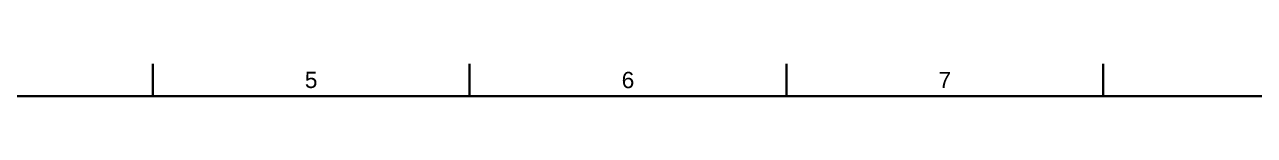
# Model space of a CAD drawing. Header units: millimetres. Extents: x 0 to 1189, y 0 to 841.
# Drawn here: x 190.1 to 379.2, y 831 to 836 of the extents above; entities that cross this region are included whole.
import ezdxf
from ezdxf.enums import TextEntityAlignment as Align

# ---------------------------------------------------------------- set-up
doc = ezdxf.new("R2010")
doc.units = ezdxf.units.MM
doc.header["$LTSCALE"] = 0.75
doc.layers.add('BORDER', color=7, linetype='Continuous', lineweight=35)
doc.styles.add('FusionTitle', font='arial.ttf')

# ---------------------------------------------------------------- blocks, each defined once
blk = doc.blocks.new('ISO_A0_SHEET')
at = {"layer": 'BORDER'}
for p, q in [((209.833336, 836), (209.833336, 831)), ((258.541669, 836), (258.541669, 831)), ((307.250002, 836), (307.250002, 831)), ((355.958335, 836), (355.958335, 831)), ((20, 831), (1179, 831))]:
    blk.add_line(p, q, dxfattribs=at)
at = {"layer": 'BORDER', "style": 'FusionTitle'}
for s, p in [('5', (234.187502, 833.5)), ('6', (282.895835, 833.5)), ('7', (331.604168, 833.5))]:
    blk.add_text(s, height=2.5, dxfattribs=at).set_placement(p, align=Align.MIDDLE)

msp = doc.modelspace()

# ---------------------------------------------------------------- block references
at = {"layer": 'BORDER'}
msp.add_blockref('ISO_A0_SHEET', (0, 0), dxfattribs=at)

doc.saveas('drawing.dxf')
